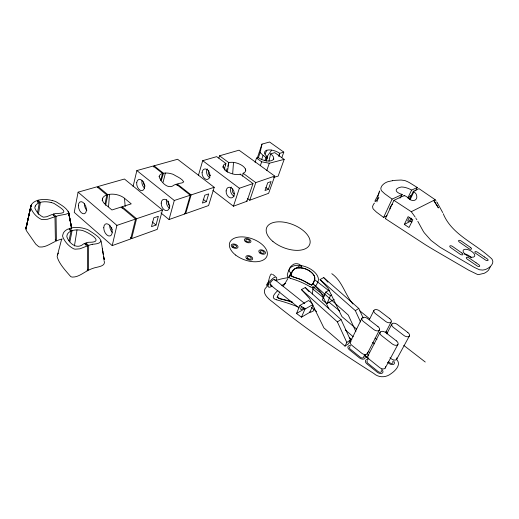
<?xml version="1.0" encoding="UTF-8"?>
<svg xmlns="http://www.w3.org/2000/svg" width="519" height="519" viewBox="0 0 519 519"><rect width="100%" height="100%" fill="white"/><g stroke="black" fill="none" stroke-linecap="round" stroke-linejoin="round"><path stroke-width="0.78" d="M58.433 253.051L57.849 254.07A18.593 11.21 9.7 0 0 57.181 256.808C59.108 263.924 65.926 271.002 70.681 276.569A3.315 2.057 9.2 0 0 72.498 277.094C78.174 277.178 82.735 273.228 87.536 270.717L87.588 245.837L84.831 243.379A28.869 17.406 11.4 0 0 83.533 243.949C77.052 249.782 69.299 243.716 66.925 236.988A10.296 5.981 10.2 0 1 66.86 236.048L67.269 234.484A14.545 8.466 10.5 0 1 69.098 232.233L69.747 231.766A12.787 7.435 10.4 0 1 71.045 231.065L68.527 228.821A17.03 9.9 10.4 0 0 66.445 229.898L65.589 230.501A18.892 11.003 10.5 0 0 63.376 233.031L62.637 235.49A13.689 7.954 10.2 0 0 62.734 236.742C64.693 241.763 68.767 246.24 73.536 248.75A4.69 2.77 10 0 0 75.21 249.185L79.874 248.815L87.588 245.837M85.901 245.338L85.907 242.976A18.431 11.009 11.1 0 1 88.775 242.256C106.174 242.652 87.601 231.727 82.008 230.391A14.357 8.362 10.4 0 0 77.552 229.911L77.007 229.911A12.839 7.467 10.4 0 0 72.096 230.657L69.598 228.431L69.325 229.748M121.219 207.788L121.219 207.036L111.935 209.974L105.11 204.201A12.151 6.598 12.7 0 1 106.869 195.001L97.066 186.788L78.097 192.166L74.23 212.368L112.221 245.61L130.665 238.954L135.576 219.063L121.219 207.036M122.179 208.223L122.186 206.724L131.242 203.857L124.476 198.245A12.132 6.585 12.8 0 0 107.835 194.716L98.039 186.509L97.78 187.774M104.014 260.467C106.667 266.844 96.547 266.727 92.784 268.414A34.26 21.694 11.5 0 0 88.509 270.211L88.645 245.422L85.907 242.976M176.278 184.913L176.311 184.213A27.332 14.435 16.6 0 0 174.021 185.108C168.104 190.233 160.585 181.656 159.119 176.512M177.089 185.361C177.024 182.247 182.13 184.089 183.72 181.877C181.812 178.309 176.83 176.687 173.404 174.462A7.882 4.029 15.5 0 0 172.185 174.001L169.492 173.333A11.729 6.02 15.5 0 0 165.814 173.035L165.379 173.048A10.834 5.56 15.5 0 0 163.511 173.262L154.013 165.808L153.715 166.995M232.707 173.327L233.505 162.376M271.956 274.311C270.86 272.073 268.68 279.216 268.725 281.168M108.536 206.672L109.496 194.346M314.559 308.098L313.482 310.862L310.881 312.179A2.699 1.628 24 0 1 309.986 312.101L309.493 311.971M225.538 164.997L225.843 163.55A10.25 4.995 18.2 0 0 226.329 171.017L226.141 171.549M227.374 172.243L228.801 162.655L219.55 155.81L218.875 158.036M30.777 206.4L30.731 206.698A13.539 7.467 9.2 0 0 30.783 207.924C32.639 212.706 36.512 217.124 41.209 219.297A4.58 2.563 8.9 0 0 42.402 219.595L47.456 219.284L54.982 216.728L55.423 241.387C50.408 243.632 45.497 247.563 39.723 246.986A3.179 1.868 8.1 0 1 38.756 246.694L35.805 244.196L26.424 230.728A15.142 8.667 8.5 0 1 26.054 229.528L25.95 228.321L30.926 205.803L25.956 228.73L30.926 205.803M312.282 294.091L313.32 286.767M377.988 196L379.467 191.057M377.916 196.474C378.844 199.471 372.571 204.538 375.931 199.03M74.438 245.954L77.007 229.911M240.174 174.851L240.284 174.15A10.25 4.995 18.2 0 1 226.329 171.017L227.069 168.597M38.367 214.321L40.372 202.371L37.997 200.256L37.615 202.501M228.801 162.655A10.211 4.956 18.3 0 1 242.613 165.859A10.211 4.956 18.3 0 1 243.113 173.236L242.633 176.175M268.686 281.395C269.134 284.555 264.431 287.688 267.752 282.9M37.452 213.121L39.301 202.728L36.92 200.6A17.711 9.783 9.4 0 0 30.971 205.816M490.449 266.604L488.619 270.029A49.876 23.381 26.8 0 1 486.932 271.612A44.524 20.87 27 0 1 484.123 273.312L478.583 274.609A4.937 2.342 28.4 0 1 477.344 274.389L468.676 270.172L434.448 250.223A245.922 91.35 26.3 0 1 425.852 245.033L385.37 218.642L393.927 200.34L404.366 195.475A15.343 6.955 24.4 0 1 407.707 197.428C412.021 203.039 419.047 200.587 416.18 194.093A11.489 5.086 24.4 0 0 414.214 191.998L413.345 191.29L409.452 199.199M102.178 200.684L102.645 198.284M69.857 241.796L72.096 230.663M106.869 195.001L105.013 203.824M107.835 194.716L105.584 205.342M68.975 240.822L71.045 231.065M25.989 229.132L30.842 206.101M258.384 157.698L260.116 152.547L261.978 144.12L269.575 142.005L283.789 152.119L281.927 157.354M273.487 177.44L278.158 176.129L284.165 159.391L274.746 152.638L270.607 153.864L268.959 161.117M112.221 245.61L116.905 225.376L135.576 219.063M31.263 204.979L25.95 228.321A18.184 10.412 8.7 0 1 26.806 225.33M279.021 156.401L279.741 153.339L283.789 152.119M133.065 186.529L136.86 170.569L153.176 166.041L162.635 173.469L160.533 180.353M130.418 237.592L131.612 238.617L136.536 218.739L162.473 209.974L124.443 179.029L98.039 186.509M163.141 182.143L165.379 173.048M379.48 191.783L379.571 191.128M61.599 239.337L57.518 254.881M156.005 225.045L158.334 216.3L153.812 217.857L151.503 226.641L156.005 225.045L152.281 221.957M162.473 209.974L157.27 229.359L131.612 238.617M225.746 164.244L225.947 163.517L216.676 156.641L202.702 160.676L198.401 175.461M160.942 212.939L169.025 219.543L174.293 200.483L190.291 195.196L176.311 184.213M228.6 163.381L228.477 163.829M225.454 165.302L225.194 166.197M228.392 164.127L228.133 165.029M169.025 219.543L184.868 213.945L190.291 195.196M185.088 213.179L185.685 213.653L191.109 194.923L214.204 187.288L177.608 159.268L154.013 165.808M225.025 166.794L224.772 167.65M227.958 165.626L227.75 166.346M206.322 201.703L208.703 193.905L204.791 195.222L202.429 203.059L206.322 201.703L203.201 199.264M161.403 180.132L163.511 173.262M214.204 187.288L208.58 205.563L185.685 213.653M222.833 167.352L223.202 166.164M267.57 157.108L267.408 156.822A9.608 4.424 19.6 0 1 266.941 150.205A9.608 4.424 19.6 0 1 279.741 153.339L278.573 156.037M212.9 190.421L233.44 206.212L239.363 188.261L252.987 183.57L240.284 174.15M267.356 157.763L266.208 161.188M255.076 162.363L256.529 158.042L258.196 157.549A9.699 4.502 19.3 0 0 271.327 160.728A9.699 4.502 19.3 0 0 270.607 153.864M257.379 157.789L261.978 144.12M233.44 206.212L246.979 201.242L252.987 183.57M261.576 159.781L263.075 155.356L260.116 152.547M260.389 165.509L261.654 161.792L256.529 158.042M247.291 198.362L249.756 200.224L255.789 182.604L274.759 176.077L239.038 150.186L219.55 155.81M264.878 160.682L265.988 157.465L267.616 156.978L265.683 160.78M266.727 170.66L269.303 163.251L284.165 159.391M268.317 189.331L271.074 181.559L267.746 182.727L265.001 190.525L268.317 189.331L265.851 187.508M274.759 176.077L268.621 193.302L249.756 200.224M379.136 192.834L378.915 193.379M301.078 268.187C302.454 263.73 294.909 262.166 292.203 265.293C289.862 266.643 287.085 271.573 290.919 272.722M313.035 305.016L309.862 312.289L301.481 317.174L296.511 313.457L299.943 305.386L308.597 300.514L312.166 303.349M301.481 317.174L304.958 309.11L312.652 304.692M329.15 290.179L325.763 292.093L322.273 299.956L326.925 303.609L334.217 299.333M326.925 303.609L330.454 295.752L331.784 294.987M35.266 206.043L34.896 207.289A10.192 5.625 9.2 0 0 34.955 208.34C36.505 211.901 39.34 215.314 42.915 216.974A2.563 1.434 9 0 0 43.739 217.15L46.729 216.728L52.374 214.392L54.982 216.728M378.585 194.125L376.139 198.68M374.491 203.072A49.37 23.108 25.5 0 0 373.537 204.246L372.577 206.4L372.869 208.275A6.922 3.263 24 0 0 373.421 209.209L376.405 212.076L383.593 217.422L392.117 199.114L402.219 194.45C395.673 192.659 393.214 188.806 401.07 187.041A8.207 3.62 24.4 0 1 402.004 187.015L403.847 187.21A11.665 5.164 24.4 0 1 407.162 188.066A10.192 4.502 24.4 0 1 411.599 190.11L417.27 187.489L409.725 182.811A21.526 9.498 24.2 0 0 408.051 181.935A23.673 10.471 24.2 0 0 407.318 181.579L405.579 180.833A5.819 2.524 24.2 0 0 404.522 180.495L401.109 180.041L395.893 180.281A94.925 43.304 26.7 0 0 392.403 180.716M410.088 199.744L413.915 191.745M411.599 190.11L407.817 197.973M415.654 190.836L417.27 187.489M344.999 346.147L346.809 342.43L350.435 339.99L341.054 319.581L305.269 287.513L301.455 289.57L309.564 298.548L323.882 327.865L344.999 346.147L348.619 343.695L350.435 339.99M404.32 224.442L408.109 216.657L412.852 219.725L409.017 227.504L404.32 224.442L410.698 221.12L411.729 219.018M350.28 341.995L361.892 318.296M265.027 154L266.889 150.218M369.301 319.743L373.888 310.531M291.412 272.812C289.375 277.912 298.529 277.801 301.565 279.838A16.718 9.809 22.7 0 1 304.381 281.246C306.95 282.518 312.38 287.824 313.664 282.602C314.527 279.962 315.61 276.763 313.346 274.454A12.8 7.311 22.7 0 0 310.881 271.937A11.437 6.526 22.7 0 0 303.122 268.18L302.648 268.089A12.994 7.428 22.7 0 0 298.938 267.726L296.926 267.921A9.141 5.209 22.6 0 0 295.927 268.206L293.89 269.504L291.464 272.527M266.39 158.736L267.408 156.822M367.439 353.433L379.551 329.818M367.854 356.053L380.174 332.115M385.617 332.608L391.131 322.014M386.746 333.866L391.916 323.966M291.172 273.078L289.122 276.919L291.697 272.164L288.596 277.646M385.221 368.036L397.917 344.467M396.691 359.239L409.381 335.975M287.889 278.606L283.127 286.533M404.003 196.091L404.366 195.475M402.219 194.45L399.993 198.154M269.095 280.785L267.947 282.602M279.008 293.183L279.858 291.814M266.649 157.108L271.69 150.108M277.918 296.278L276.971 297.458L292.015 302.214M277.931 290.484C274.473 293.683 270.068 298.412 276.776 299.787M278.301 294.734C274.032 300.352 288.181 299.405 290.893 301.597A28.928 17.964 23.1 0 1 292.755 302.246M278.658 294.396L279.04 294.059M301.455 289.57L337.376 321.884L341.054 319.581M358.791 308.461L323.674 277.581L320.08 279.52L355.333 310.628L358.791 308.461L363.177 317.991M296.511 313.457L305.146 308.513M393.927 200.34L411.282 211.707L435.149 199.692L436.09 201.022M385.37 218.642L385.831 218.415M383.593 217.422L387.012 215.748M413.345 191.29L419.002 188.657L435.149 199.692M55.157 239.784L56.409 240.926L58.971 239.901A29.771 17.867 9.9 0 1 61.145 239.227L62.261 238.941M88.645 245.422L88.853 245.344A31.192 18.918 11.6 0 1 92.239 244.287M275.92 280.474L280.643 279.092A104.819 65.115 26.8 0 1 284.983 278.171L287.954 277.691M51.264 202.533L53.301 203.169A9.647 5.313 9.4 0 1 54.385 203.636C59.932 207.444 71.46 213.64 56.299 213.432A18.055 10.237 9.8 0 0 53.463 214.042L56.052 216.358L58.154 215.735A27.306 15.68 10.2 0 1 60.035 215.301L66.166 214.165L68.54 213.004A2.913 1.622 10.2 0 0 68.696 212.634C66.555 207.671 60.704 204.758 56.286 201.885A13.228 7.279 9.5 0 0 54.566 201.177L52.685 200.587M92.246 244.287C110.404 243.229 94.743 234.179 88.23 229.911A13.416 7.779 10.5 0 0 86.433 229.158L82.372 228.049A18.807 10.957 10.4 0 0 76.591 227.452L75.884 227.452A16.913 9.835 10.4 0 0 69.591 228.425M392.403 180.716L388.283 181.592A34.455 15.362 24.8 0 0 385.546 182.733L384.657 183.278A50.168 22.414 25.3 0 0 381.731 186.094L380.803 188.183L381.128 190.019A7.032 3.166 23.8 0 0 381.705 190.94L384.767 193.788L392.117 199.114M261.654 161.792L269.303 163.251M290.672 278.444L287.798 277.023L287.26 274.96A81.58 46.314 26.1 0 1 289.297 269.251A15.641 8.927 22.7 0 1 307.248 267.376A15.641 8.927 22.7 0 1 318.037 281.538A80.309 45.815 19.3 0 1 315.124 286.897L313.191 287.902L310.161 286.793M311.757 285.139L310.518 284.418A55.176 33.748 22.8 0 0 292.216 276.582L290.835 276.179A77.746 44.121 26.1 0 1 292.742 270.723A11.885 6.786 22.7 0 1 306.392 269.27A11.885 6.786 22.7 0 1 314.579 280.059M410.698 221.12L411.982 222.002M263.075 155.356L265.988 157.465M304.958 309.11L299.943 305.386M243.113 173.236L255.789 182.604M202.702 160.676L239.363 188.261M246.356 200.775L246.979 201.242M425.256 362.022L403.801 345.414M314.43 279.533L329.117 290.932M385.902 331.531L387.771 332.977M325.763 292.093L330.454 295.752M312.652 286.611L324.764 296.083M375.036 338.154L376.937 339.647M177.154 183.966L191.109 194.923M372.636 342.449L374.439 343.863M389.99 357.76L391.255 358.759A3.97 2.368 29.5 0 0 395.316 360.056A3.97 2.368 29.5 0 0 396.821 357.876M388.381 361.665L389.639 362.658A2.31 1.388 29.6 0 0 392.28 363.339A2.31 1.388 29.6 0 0 392.604 361.561M369.716 318.874L359.875 310.887M387.544 362.294L388.802 363.3A3.951 2.381 29.6 0 0 393.538 364.377A3.951 2.381 29.6 0 0 393.545 360.977M272.754 274.389L275.239 276.368M368.231 351.447L369.496 352.453M311.523 307.462L316.558 311.478M349.3 337.577L351.817 339.588M274.707 279.559L304.731 303.531M366.933 353.569L368.821 355.08A4.009 2.452 28.6 0 0 369.353 359.323L379.636 367.569A4.048 2.478 29.4 0 0 383.794 368.886A4.048 2.478 29.4 0 0 385.383 366.622M331.797 273.669C341.359 280.396 344.415 292.145 350.863 301.299A37.31 29.304 58 0 0 352.92 303.959M136.86 170.569L174.293 200.483M364.267 355.307L368.665 358.83M184.277 213.471L184.868 213.945M298.989 307.936L270.217 284.788M312.509 288.817L323.856 297.997M328.722 301.954L339.783 310.972M122.186 206.724L136.536 218.739M356.572 329.027L341.943 316.616L328.034 288.188L320.08 279.52M345.291 329.961L353.27 336.786M78.097 192.166L116.905 225.376M87.51 269.296L88.502 270.204M87.036 270.256L87.536 270.717M323.674 277.581L327.904 282.174M305.269 287.513L309.039 291.672M411.282 211.707L415.031 216.884M396.776 359.68C401.427 364.539 395.53 370.553 391.469 373.375C386.253 377.735 378.87 378.033 373.674 373.362C338.784 351.337 304.653 328.014 272.618 301.974C268.349 298.782 260.609 292.463 266.448 287.059A57.155 34.481 24.4 0 1 267.648 285.761M436.777 202.021L437.355 202.897M437.452 203.039L442.713 212.569M415.738 217.954L416.089 218.493M416.478 219.115L416.867 219.738M417.808 221.308L422.777 230.41A36.096 33.158 42.1 0 0 424.25 232.759L430.984 240.375L440.112 247.297L474.36 267.402L479.498 269.776L482.651 270.068A19.618 9.147 27.8 0 0 483.033 270.01C488.723 269.601 497.228 262.225 490.17 257.424A33.008 15.434 28.1 0 0 488.606 256.094C473.25 242.522 451.42 233.887 443.245 213.718M328.871 308.805L320.781 292.262L312.762 283.465L348.281 315.046L355.891 331.609M355.333 310.628L360.562 322.007M337.376 321.884L346.809 342.43M245.377 168.967L245.772 170.226M68.21 211.175L71.59 227.822M68.307 211.324L71.706 228.282M71.616 227.867L68.482 211.629L71.59 228.366M68.696 212.226L71.616 228.444M104.098 259.234L103.599 256.444L104.17 259.714L102.321 248.679M102.788 251.481L102.859 251.916M103.294 254.647L101.147 240.842M124.476 198.245L125.196 206.594M53.463 214.042L53.489 215.599M56.052 216.358L56.409 240.926M273.695 158.477L273.701 159.69M84.831 243.379L84.831 244.17M40.352 202.352A13.26 7.324 9.3 0 1 51.245 202.572M37.978 200.237A17.399 9.608 9.3 0 1 52.659 200.639M35.318 206.056A13.565 7.493 9.4 0 1 39.295 202.721M112.227 232.33A6.377 3.847 69.6 0 1 109.762 225.136M112.357 229.443A3.51 2.115 69.6 0 1 112.195 229.132M111.812 228.12A3.51 2.115 69.6 0 1 111.669 227.432M86.855 210.396A6.273 3.678 70.8 0 1 84.389 203.714M210.493 175.669A2.971 2.063 72 0 1 208.476 173.463A2.971 2.063 72 0 1 208.807 170.492M209.91 177.758A5.398 3.75 72 0 1 207.263 168.883M234.367 193.885A3.01 2.147 70.6 0 1 232.506 191.693A3.01 2.147 70.6 0 1 232.752 188.877M234.244 196.176A5.475 3.899 70.6 0 1 230.832 192.186A5.475 3.899 70.6 0 1 231.292 187.048M224.448 167.832A2.919 2.063 72.2 0 1 224.837 170.076M145.151 186.074A3.185 2.037 71.7 0 1 143.718 181.812M144.626 188.189A5.793 3.698 71.7 0 1 142.031 180.456M169.914 206.024A3.237 2.121 70.4 0 1 168.441 201.1M169.421 208.21A5.884 3.854 70.4 0 1 166.742 199.491M159.145 176.518A11.256 5.774 15.5 0 1 162.629 173.469M298.633 268.096A3.328 1.213 -52.1 0 1 299.658 268.031M296.777 268.18A6.053 2.199 -52.1 0 1 301.675 266.734M303.991 307.397A3.536 1.174 -51.5 0 1 300.916 309.493A3.536 1.174 -51.5 0 1 301.896 306.268M271.262 284.86A3.458 1.31 -51.4 0 1 270.263 283.348A3.458 1.31 -51.4 0 1 273.13 279.767A3.458 1.31 -51.4 0 1 274.817 280.409M272.112 285.891A6.286 2.381 -51.4 0 1 268.239 285.015A6.286 2.381 -51.4 0 1 274.201 277.477A6.286 2.381 -51.4 0 1 276.069 280.889M368.659 358.687A7.221 4.399 28.5 0 1 364.851 354.613M363.566 356.469A2.31 1.421 28.2 0 1 362.781 357.928A2.31 1.421 28.2 0 1 360.277 357.189L350.306 349.164A2.29 1.408 27.4 0 1 350.202 346.744M364.143 355.262A3.964 2.439 28.2 0 1 364.319 358.863A3.964 2.439 28.2 0 1 359.388 357.825L349.404 349.787A3.931 2.413 27.4 0 1 347.951 346.789A3.931 2.413 27.4 0 1 350.604 345.537M381.212 370.469A2.355 1.453 29.6 0 1 380.706 372.201A2.355 1.453 29.6 0 1 378.059 371.5L367.848 363.281A2.329 1.434 28.8 0 1 367.673 360.776M367.536 352.635A3.983 2.433 28.1 0 1 365.681 354.548A3.983 2.433 28.1 0 1 361.724 353.218L351.681 345.167A3.944 2.407 27.3 0 1 351.058 341.197M381.614 369.217A4.035 2.485 29.6 0 1 382.256 373.122A4.035 2.485 29.6 0 1 377.19 372.162L366.965 363.929A3.996 2.459 28.8 0 1 365.428 360.841A3.996 2.459 28.8 0 1 368.049 359.518M464.349 253.81A6.455 3.023 27.7 0 1 471.343 257.781M411.21 218.155A3.159 0.921 -54.6 0 1 407.96 221.308A3.159 0.921 -54.6 0 1 409.744 217.279M376.924 201.897A5.631 1.875 -54.9 0 1 378.902 197.525M408.278 198.615A3.03 0.921 -55.1 0 1 410.464 195.767A3.03 0.921 -55.1 0 1 411.645 195.987M410.179 198.894A3.03 0.921 -55.1 0 1 409.984 199.127M390.041 208.91A3.12 0.993 -54.8 0 1 390.496 206.776A3.12 0.993 -54.8 0 1 392.585 204.201M290.679 278.431A51.537 31.529 22.8 0 1 310.174 286.78M281.843 285.671A15.44 9.147 22.7 0 1 285.69 283.523M276.77 299.898A131.586 91.513 24.4 0 1 298.295 307.008M314.566 280.052A76.533 43.648 19.3 0 1 311.77 285.145M484.48 256.996L477.577 252.279A2.05 0.941 27.9 0 0 475.06 251.728A2.05 0.941 27.9 0 0 475.852 253.434L485.369 259.941A2.07 0.947 28.2 0 0 487.892 260.499A2.07 0.947 28.2 0 0 487.069 258.76L484.48 256.996M470.532 247.459L461.268 241.043A2.018 0.941 28 0 0 458.783 240.453A2.018 0.941 28 0 0 459.497 242.139L468.787 248.588A2.037 0.934 27.8 0 0 471.304 249.146A2.037 0.934 27.8 0 0 470.532 247.459M476.059 262.789L469.066 257.962A2.089 0.98 27.9 0 0 466.497 257.398A2.089 0.98 27.9 0 0 467.275 259.156L476.922 265.825A2.108 0.986 28.3 0 0 479.504 266.383A2.108 0.986 28.3 0 0 478.687 264.599L476.059 262.789M461.929 253.019L452.542 246.454A2.057 0.98 28 0 0 449.999 245.863A2.057 0.98 28 0 0 450.7 247.595L460.119 254.193A2.076 0.973 27.7 0 0 462.682 254.758A2.076 0.973 27.7 0 0 461.929 253.025M389.691 318.647L379.512 310.875A3.957 2.245 27 0 0 374.42 309.901A3.957 2.245 27 0 0 375.393 313.573L385.617 321.423A3.996 2.271 27.7 0 0 390.742 322.403A3.996 2.271 27.7 0 0 389.691 318.647M407.83 332.504L397.411 324.544A4.022 2.29 28.2 0 0 392.293 323.584A4.022 2.29 28.2 0 0 393.376 327.379L403.853 335.417A4.068 2.316 28.9 0 0 409.004 336.383A4.068 2.316 28.9 0 0 407.83 332.504M377.994 326.62L367.679 318.627A4.042 2.348 26.8 0 0 362.45 317.647A4.042 2.348 26.8 0 0 363.378 321.443L373.745 329.52A4.074 2.374 27.5 0 0 379 330.506A4.074 2.374 27.5 0 0 377.994 326.62M396.393 340.879L385.825 332.692A4.107 2.394 28.1 0 0 380.57 331.725A4.107 2.394 28.1 0 0 381.614 335.65L392.234 343.922A4.146 2.42 28.8 0 0 397.522 344.895A4.146 2.42 28.8 0 0 396.393 340.879M436.836 205.31L433.722 200.405L438.432 207.931L436.836 205.31M272.903 241.445A23.096 12.424 21.2 0 0 309.519 244.858A23.096 12.424 21.2 0 0 282.083 221.944A23.096 12.424 21.2 0 0 272.903 241.445M103.755 227.757A6.429 3.841 69.6 0 0 110.054 235.97A6.429 3.841 69.6 0 0 110.164 225.947A6.429 3.841 69.6 0 0 103.755 227.757M78.356 205.745A6.319 3.672 70.7 0 0 84.441 213.718A6.319 3.672 70.7 0 0 84.396 203.759A6.319 3.672 70.7 0 0 78.356 205.745M202.079 172.593A5.43 3.756 72 0 0 207.678 179.353A5.43 3.756 72 0 0 208.268 170.608A5.43 3.756 72 0 0 202.079 172.593M226.115 190.901A5.514 3.905 70.5 0 0 231.889 197.836A5.514 3.905 70.5 0 0 232.622 189.033A5.514 3.905 70.5 0 0 226.115 190.901M259.87 253.006A3.503 1.979 20.2 0 0 265.423 253.285A3.503 1.979 20.2 0 0 261.148 249.827A3.503 1.979 20.2 0 0 259.87 253.006M245.344 241.562A3.471 1.933 19.4 0 0 250.885 241.873A3.471 1.933 19.4 0 0 246.7 238.493A3.471 1.933 19.4 0 0 245.344 241.562M246.914 258.858A3.575 2.05 19.7 0 0 252.617 259.117A3.575 2.05 19.7 0 0 248.303 255.582A3.575 2.05 19.7 0 0 246.914 258.858M232.246 247.128A3.542 2.005 18.8 0 0 237.936 247.433A3.542 2.005 18.8 0 0 233.719 243.969A3.542 2.005 18.8 0 0 232.246 247.128M235.697 255.101A19.793 11.204 19.5 0 0 266.987 256.01A19.793 11.204 19.5 0 0 242.373 236.885A19.793 11.204 19.5 0 0 235.697 255.101M260.817 252.597A2.044 1.155 20.2 0 0 264.061 252.759A2.044 1.155 20.2 0 0 261.57 250.748A2.044 1.155 20.2 0 0 260.817 252.597M246.298 241.173A2.024 1.129 19.4 0 0 249.535 241.361A2.024 1.129 19.4 0 0 247.102 239.389A2.024 1.129 19.4 0 0 246.298 241.173M247.894 258.43A2.082 1.2 19.7 0 0 251.228 258.585A2.082 1.2 19.7 0 0 248.711 256.522A2.082 1.2 19.7 0 0 247.894 258.43M233.239 246.726A2.063 1.168 18.8 0 0 236.56 246.908A2.063 1.168 18.8 0 0 234.101 244.884A2.063 1.168 18.8 0 0 233.239 246.726M136.705 182.714A5.826 3.698 71.6 0 0 142.096 190.629A5.826 3.698 71.6 0 0 143.075 181.682A5.826 3.698 71.6 0 0 136.705 182.714M161.201 203.104A5.923 3.854 70.4 0 0 167.183 210.591A5.923 3.854 70.4 0 0 167.605 201.216A5.923 3.854 70.4 0 0 161.201 203.104M464.777 253.979A6.481 3.004 27.7 0 0 474.638 256.308A6.481 3.004 27.7 0 0 467.366 249.464A6.481 3.004 27.7 0 0 464.777 253.979"/></g></svg>
